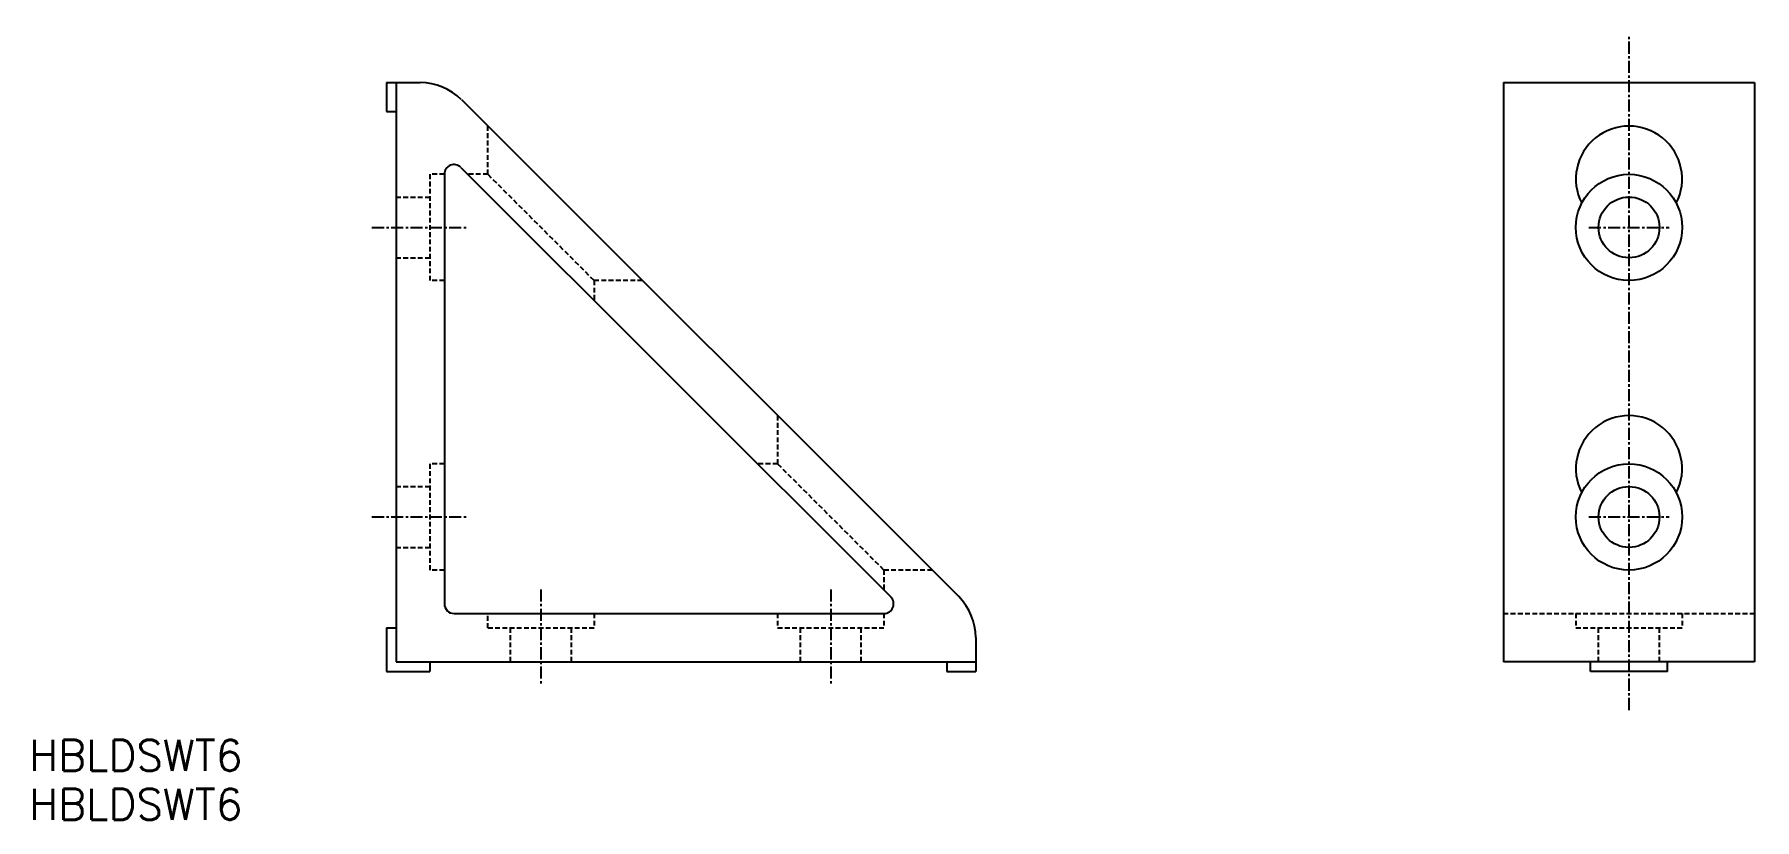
# Model space of a CAD drawing. Extents: x -37 to 141, y -16 to 65.
import ezdxf

# ---------------------------------------------------------------- set-up
doc = ezdxf.new("R2010")
doc.units = 0
doc.linetypes.add('CENTER', pattern=[2, 1.25, -0.25, 0.25, -0.25])
doc.linetypes.add('DASHED', pattern=[0.75, 0.5, -0.25])
doc.layers.get('0').update_dxf_attribs({"linetype": 'CONTINUOUS'})
doc.layers.add('CENTER', color=1, linetype='CENTER')
doc.styles.get("Standard").update_dxf_attribs({"font": 'txt.shx', "bigfont": 'bigfont.shx'})

msp = doc.modelspace()

# ---------------------------------------------------------------- linework, layer by layer
at = {"color": 7, "linetype": 'CONTINUOUS'}
for p, q in [((-1, 60), (2.51, 60)), ((-1, 60), (-1, 57)), ((0, 60), (0, 0)), ((114.63, 60), (114.63, 0)), ((114.63, 60), (140.63, 60)), ((140.63, 60), (140.63, 0)), ((-1, 57), (0, 57)), ((6.76, 58.24), (58.24, 6.76)), ((5, 50.51), (5, 6)), ((6.71, 51.22), (51.22, 6.71)), ((6, 5), (50.51, 5)), ((-1, 3.5), (-1, -1)), ((-1, 3.5), (0, 3.5)), ((60, 2.51), (60, -1)), ((0, 0), (60, 0)), ((3.5, 0), (3.5, -1)), ((57, 0), (57, -1)), ((140.63, 0), (114.63, 0)), ((123.63, -1), (123.63, 0)), ((131.63, -1), (131.63, 0)), ((-1, -1), (3.5, -1)), ((57, -1), (60, -1)), ((131.63, -1), (123.63, -1))]:
    msp.add_line(p, q, dxfattribs=at)
at = {"color": 3, "linetype": 'DASHED'}
for p, q in [((9.5, 50.5), (9.5, 55.5)), ((3.5, 50.5), (3.5, 39.5)), ((5, 50.5), (3.5, 50.5)), ((9.5, 50.5), (7.43, 50.5)), ((9.5, 50.5), (20.5, 39.5)), ((0, 48.15), (3.5, 48.15)), ((0, 41.85), (3.5, 41.85)), ((5, 39.5), (3.5, 39.5)), ((25.5, 39.5), (20.5, 39.5)), ((20.5, 39.5), (20.5, 37.43)), ((39.5, 25.5), (39.5, 20.5)), ((3.5, 20.5), (3.5, 9.5)), ((5, 20.5), (3.5, 20.5)), ((39.5, 20.5), (37.43, 20.5)), ((39.5, 20.5), (50.5, 9.5)), ((0, 18.15), (3.5, 18.15)), ((0, 11.85), (3.5, 11.85)), ((5, 9.5), (3.5, 9.5)), ((55.5, 9.5), (50.5, 9.5)), ((50.5, 9.5), (50.5, 7.43)), ((9.5, 3.5), (9.5, 5)), ((20.5, 5), (20.5, 3.5)), ((39.5, 5), (39.5, 3.5)), ((50.5, 5), (50.5, 3.5)), ((114.63, 5), (140.63, 5)), ((122.13, 5), (122.13, 3.5)), ((133.13, 5), (133.13, 3.5)), ((9.5, 3.5), (20.5, 3.5)), ((11.85, 0), (11.85, 3.5)), ((18.15, 0), (18.15, 3.5)), ((39.5, 3.5), (50.5, 3.5)), ((41.85, 0), (41.85, 3.5)), ((48.15, 0), (48.15, 3.5)), ((122.13, 3.5), (133.13, 3.5)), ((124.48, 0), (124.48, 3.5)), ((130.78, 0), (130.78, 3.5))]:
    msp.add_line(p, q, dxfattribs=at)
at = {"color": 7, "linetype": 'CONTINUOUS'}
for centre, radius in [((127.63, 45), 5.5), ((127.63, 45), 3.15), ((127.63, 15), 5.5), ((127.63, 15), 3.15)]:
    msp.add_circle(centre, radius, dxfattribs=at)
for centre, radius, start, end in [((2.51, 54), 6, 45, 90), ((127.63, 50), 5.5, 332.9643, 207.0357), ((6, 50.51), 1, 45, 180), ((127.63, 20), 5.5, 332.9643, 207.0357), ((6, 6), 1, 180, 270), ((50.51, 6), 1, 270, 45), ((54, 2.51), 6, 0, 45)]:
    msp.add_arc(centre, radius, start, end, dxfattribs=at)
at = {"layer": 'CENTER', "color": 1, "linetype": 'CENTER'}
for p, q in [((127.63, -5), (127.63, 65)), ((-2.5, 45), (7.5, 45)), ((123.48, 45), (131.78, 45)), ((-2.5, 15), (7.5, 15)), ((123.48, 15), (131.78, 15)), ((15, 7.5), (15, -2.5)), ((45, 7.5), (45, -2.5))]:
    msp.add_line(p, q, dxfattribs=at)

# ---------------------------------------------------------------- texts
at = {"color": 7, "linetype": 'CONTINUOUS'}
for p in [(-37.99, -11.3), (-37.99, -16.36)]:
    msp.add_text('HBLDSWT6', height=3.2, dxfattribs=at).set_placement(p)

doc.saveas('drawing.dxf')
